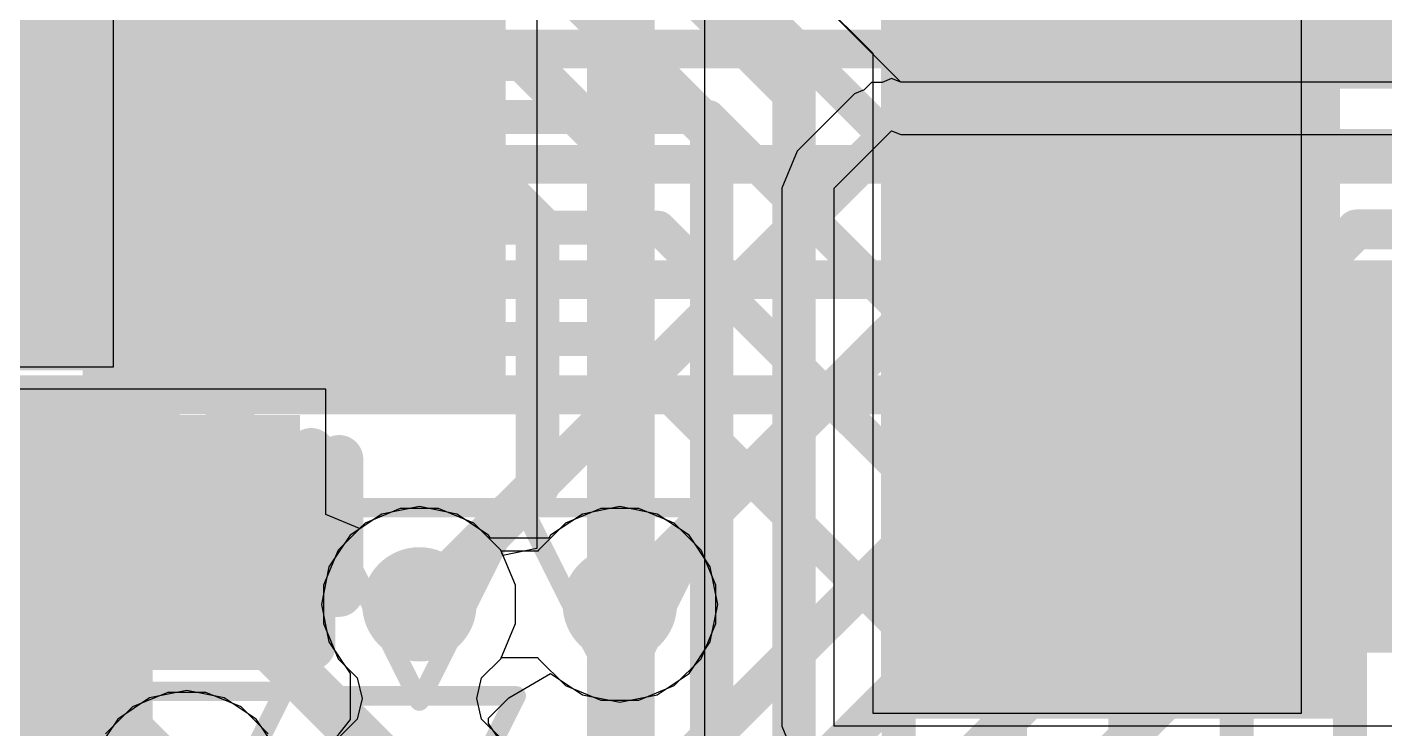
# Model space of a CAD drawing. Header units: inches. Extents: x -6 to 283, y -12 to 154.
# Drawn here: x 42.084 to 45.644, y -4.111 to -2.269 of the extents above; entities that cross this region are included whole.
import ezdxf

# ---------------------------------------------------------------- set-up
doc = ezdxf.new("R2010")
doc.units = ezdxf.units.IN
for name, color, linetype in [('Bottom Layer', 5, 'Continuous'), ('Bottom Overlay', 54, 'Continuous'), ('Bottom Paste', 16, 'Continuous'), ('Bottom Solder', 6, 'Continuous'), ('Drill Drawing', 1, 'Continuous'), ('GND-1', 16, 'Continuous'), ('GND-2', 90, 'Continuous'), ('GND-3', 216, 'Continuous'), ('GND-4', 54, 'Continuous'), ('PWR-1', 156, 'Continuous'), ('PWR-2', 130, 'Continuous'), ('Signal L1', 76, 'Continuous'), ('Signal L2', 6, 'Continuous'), ('Top Layer', 1, 'Continuous'), ('Top Overlay', 2, 'Continuous'), ('Top Paste', 8, 'Continuous'), ('Top Solder', 216, 'Continuous'), ('Via Holes', 16, 'Continuous')]:
    doc.layers.add(name, color=color, linetype=linetype)

# ---------------------------------------------------------------- blocks, each defined once
blk = doc.blocks.new('68_QFN__7_7__B_43')
at = {"layer": 'Bottom Layer'}
for points in [[(-2.6899997, 3.834999949999999), (-2.6899997, 3.03499901), (-2.90999926, 3.03499901), (-2.90999926, 3.834999949999999)], [(-3.834999949999999, 2.90999926), (-3.03499901, 2.90999926), (-3.03499901, 2.6899997), (-3.834999949999999, 2.6899997)], [(-2.81499945, 2.81499945), (2.81499945, 2.81499945), (2.81499945, -2.81499945), (-2.81499945, -2.81499945)], [(-3.834999949999999, 2.55999996), (-3.03499901, 2.55999996), (-3.03499901, 2.3400004), (-3.834999949999999, 2.3400004)], [(-3.834999949999999, 2.21000066), (-3.03499901, 2.21000066), (-3.03499901, 1.9900011), (-3.834999949999999, 1.9900011)]]:
    blk.add_hatch(color=5, dxfattribs=at).paths.add_polyline_path(points)
at = {"layer": 'Bottom Paste'}
for points in [[(-2.6899997, 3.834999949999999), (-2.6899997, 3.03499901), (-2.90999926, 3.03499901), (-2.90999926, 3.834999949999999)], [(-3.834999949999999, 2.90999926), (-3.03499901, 2.90999926), (-3.03499901, 2.6899997), (-3.834999949999999, 2.6899997)], [(-3.834999949999999, 2.55999996), (-3.03499901, 2.55999996), (-3.03499901, 2.3400004), (-3.834999949999999, 2.3400004)], [(-3.834999949999999, 2.21000066), (-3.03499901, 2.21000066), (-3.03499901, 1.9900011), (-3.834999949999999, 1.9900011)]]:
    blk.add_hatch(color=16, dxfattribs=at).paths.add_polyline_path(points)
at = {"layer": 'Bottom Solder'}
for points in [[(-2.5883997, 3.93659995), (-2.5883997, 2.93339901), (-3.01159926, 2.93339901), (-3.01159926, 3.93659995)], [(-3.93659995, 3.01159926), (-2.93339901, 3.01159926), (-2.93339901, 2.5883997), (-3.93659995, 2.5883997)], [(-2.91659945, 2.91659945), (2.91659945, 2.91659945), (2.91659945, -2.91659945), (-2.91659945, -2.91659945)], [(-3.93659995, 2.66159996), (-2.93339901, 2.66159996), (-2.93339901, 2.2384004), (-3.93659995, 2.2384004)], [(-3.93659995, 2.31160066), (-2.93339901, 2.31160066), (-2.93339901, 1.8884011), (-3.93659995, 1.8884011)]]:
    blk.add_hatch(color=6, dxfattribs=at).paths.add_polyline_path(points)
at = {"layer": 'Bottom Overlay'}
for points in [[(-3.50000062, 3.50000062, 0.127, 0.127, 0), (-3.50000062, 3.14999878, 0.127, 0.127, 0)], [(-3.14999878, 3.50000062, 0.127, 0.127, 0), (-3.50000062, 3.50000062, 0.127, 0.127, 0)]]:
    blk.add_lwpolyline(points, format="xyseb", dxfattribs=at)
for points in [[(-3.53175062, 3.50000062, 0.0635, 0.0635, 1), (-3.46825062, 3.50000062, 0.0635, 0.0635, 1)], [(-3.53175062, 3.50000062, 0.0635, 0.0635, 1), (-3.46825062, 3.50000062, 0.0635, 0.0635, 1)], [(-3.18174878, 3.50000062, 0.0635, 0.0635, 1), (-3.11824878, 3.50000062, 0.0635, 0.0635, 1)], [(-3.53175062, 3.14999878, 0.0635, 0.0635, 1), (-3.46825062, 3.14999878, 0.0635, 0.0635, 1)]]:
    blk.add_lwpolyline(points, format="xyseb", close=True, dxfattribs=at)
blk = doc.blocks.new('IND_0806_B_189')
at = {"layer": 'Bottom Layer'}
for points in [[(-1.32499735, 1.00000054), (-0.32499681, 1.00000054), (-0.32499681, -1.00000054), (-1.32499735, -1.00000054)], [(0.32499681, 1.00000054), (1.32499735, 1.00000054), (1.32499735, -1.00000054), (0.32499681, -1.00000054)]]:
    blk.add_hatch(color=5, dxfattribs=at).paths.add_polyline_path(points)
at = {"layer": 'Bottom Paste'}
for points in [[(-1.32499735, 1.00000054), (-0.32499681, 1.00000054), (-0.32499681, -1.00000054), (-1.32499735, -1.00000054)], [(0.32499681, 1.00000054), (1.32499735, 1.00000054), (1.32499735, -1.00000054), (0.32499681, -1.00000054)]]:
    blk.add_hatch(color=16, dxfattribs=at).paths.add_polyline_path(points)
at = {"layer": 'Bottom Solder'}
for points in [[(-1.42659735, 1.10160054), (-0.22339681, 1.10160054), (-0.22339681, -1.10160054), (-1.42659735, -1.10160054)], [(0.22339681, 1.10160054), (1.42659735, 1.10160054), (1.42659735, -1.10160054), (0.22339681, -1.10160054)]]:
    blk.add_hatch(color=6, dxfattribs=at).paths.add_polyline_path(points)
at = {"layer": 'Bottom Overlay'}
for points in [[(0.1524, 0.8636, 0.127, 0.127, 0), (-0.127, 0.8636, 0.127, 0.127, 0)], [(0.1524, -0.8636, 0.127, 0.127, 0), (-0.127, -0.8636, 0.127, 0.127, 0)]]:
    blk.add_lwpolyline(points, format="xyseb", dxfattribs=at)
for points in [[(-0.15875, 0.8636, 0.0635, 0.0635, 1), (-0.09524999999999999, 0.8636, 0.0635, 0.0635, 1)], [(0.12065, 0.8636, 0.0635, 0.0635, 1), (0.18415, 0.8636, 0.0635, 0.0635, 1)], [(-0.15875, -0.8636, 0.0635, 0.0635, 1), (-0.09524999999999999, -0.8636, 0.0635, 0.0635, 1)], [(0.12065, -0.8636, 0.0635, 0.0635, 1), (0.18415, -0.8636, 0.0635, 0.0635, 1)]]:
    blk.add_lwpolyline(points, format="xyseb", close=True, dxfattribs=at)
blk = doc.blocks.new('C___0603_387')
at = {"layer": 'Top Layer'}
for points in [[(-0.3809999999999999, 0.4445), (-0.3809999999999999, -0.4445), (-1.143, -0.4445), (-1.143, 0.4445)], [(1.143, 0.4445), (1.143, -0.4445), (0.3809999999999999, -0.4445), (0.3809999999999999, 0.4445)]]:
    blk.add_hatch(color=1, dxfattribs=at).paths.add_polyline_path(points)
at = {"layer": 'Top Paste'}
for points in [[(-0.3809999999999999, 0.4445), (-0.3809999999999999, -0.4445), (-1.143, -0.4445), (-1.143, 0.4445)], [(1.143, 0.4445), (1.143, -0.4445), (0.3809999999999999, -0.4445), (0.3809999999999999, 0.4445)]]:
    blk.add_hatch(color=8, dxfattribs=at).paths.add_polyline_path(points)
at = {"layer": 'Top Solder'}
for points in [[(-0.3210001199999999, 0.50449988), (-0.3210001199999999, -0.50449988), (-1.20299988, -0.50449988), (-1.20299988, 0.50449988)], [(1.20299988, 0.50449988), (1.20299988, -0.50449988), (0.3210001199999999, -0.50449988), (0.3210001199999999, 0.50449988)]]:
    blk.add_hatch(color=216, dxfattribs=at).paths.add_polyline_path(points)
at = {"layer": 'Top Overlay'}
for points in [[(-0.4571999999999999, 0.5334, 0.127, 0.127, 0), (-1.2446, 0.5334, 0.127, 0.127, 0)], [(-1.2446, -0.5333974599999999, 0.127, 0.127, 0), (-1.2446, 0.5334, 0.127, 0.127, 0)], [(1.2446, 0.5334, 0.127, 0.127, 0), (0.4571999999999999, 0.5334, 0.127, 0.127, 0)], [(1.2446, -0.5333974599999999, 0.127, 0.127, 0), (1.2446, 0.5334, 0.127, 0.127, 0)], [(-0.4571999999999999, -0.5333974599999999, 0.127, 0.127, 0), (-1.2446, -0.5333974599999999, 0.127, 0.127, 0)], [(1.2446, -0.5333974599999999, 0.127, 0.127, 0), (0.4571999999999999, -0.5333974599999999, 0.127, 0.127, 0)]]:
    blk.add_lwpolyline(points, format="xyseb", dxfattribs=at)
for points in [[(-1.27635, 0.5334, 0.0635, 0.0635, 1), (-1.21285, 0.5334, 0.0635, 0.0635, 1)], [(-1.27635, 0.5334, 0.0635, 0.0635, 1), (-1.21285, 0.5334, 0.0635, 0.0635, 1)], [(-0.4889499999999999, 0.5334, 0.0635, 0.0635, 1), (-0.42545, 0.5334, 0.0635, 0.0635, 1)], [(0.42545, 0.5334, 0.0635, 0.0635, 1), (0.4889499999999999, 0.5334, 0.0635, 0.0635, 1)], [(1.21285, 0.5334, 0.0635, 0.0635, 1), (1.27635, 0.5334, 0.0635, 0.0635, 1)], [(1.21285, 0.5334, 0.0635, 0.0635, 1), (1.27635, 0.5334, 0.0635, 0.0635, 1)], [(-1.27635, -0.5333974599999999, 0.0635, 0.0635, 1), (-1.21285, -0.5333974599999999, 0.0635, 0.0635, 1)], [(-1.27635, -0.5333974599999999, 0.0635, 0.0635, 1), (-1.21285, -0.5333974599999999, 0.0635, 0.0635, 1)], [(-0.4889499999999999, -0.5333974599999999, 0.0635, 0.0635, 1), (-0.42545, -0.5333974599999999, 0.0635, 0.0635, 1)], [(0.42545, -0.5333974599999999, 0.0635, 0.0635, 1), (0.4889499999999999, -0.5333974599999999, 0.0635, 0.0635, 1)], [(1.21285, -0.5333974599999999, 0.0635, 0.0635, 1), (1.27635, -0.5333974599999999, 0.0635, 0.0635, 1)], [(1.21285, -0.5333974599999999, 0.0635, 0.0635, 1), (1.27635, -0.5333974599999999, 0.0635, 0.0635, 1)]]:
    blk.add_lwpolyline(points, format="xyseb", close=True, dxfattribs=at)
blk = doc.blocks.new('C___0402_461')
at = {"layer": 'Top Layer'}
for points in [[(-0.6985, -0.3175), (-0.6985, 0.3174999999999999), (-0.2413000000000001, 0.3175), (-0.2412999999999999, -0.3174999999999999)], [(0.2413000000000001, -0.3175), (0.2412999999999999, 0.3174999999999999), (0.6985, 0.3175), (0.6985, -0.3174999999999999)]]:
    blk.add_hatch(color=1, dxfattribs=at).paths.add_polyline_path(points)
at = {"layer": 'Top Paste'}
for points in [[(-0.6985, -0.3175), (-0.6985, 0.3174999999999999), (-0.2413000000000001, 0.3175), (-0.2412999999999999, -0.3174999999999999)], [(0.2413000000000001, -0.3175), (0.2412999999999999, 0.3174999999999999), (0.6985, 0.3175), (0.6985, -0.3174999999999999)]]:
    blk.add_hatch(color=8, dxfattribs=at).paths.add_polyline_path(points)
at = {"layer": 'Top Solder'}
for points in [[(-0.7584998799999999, -0.3774998800000001), (-0.7584998799999999, 0.3774998799999999), (-0.1813001200000001, 0.3774998800000001), (-0.1813001199999999, -0.3774998799999999)], [(0.1813001200000001, -0.3774998800000001), (0.1813001199999999, 0.3774998799999999), (0.7584998799999999, 0.3774998800000001), (0.7584998799999999, -0.3774998799999999)]]:
    blk.add_hatch(color=216, dxfattribs=at).paths.add_polyline_path(points)
at = {"layer": 'Top Overlay'}
for points in [[(-0.2794, 0.4064, 0.127, 0.127, 0), (-0.7874, 0.4064, 0.127, 0.127, 0)], [(-0.7874, -0.4064, 0.127, 0.127, 0), (-0.7874, 0.4064, 0.127, 0.127, 0)], [(0.7874, 0.4064, 0.127, 0.127, 0), (0.2794, 0.4064, 0.127, 0.127, 0)], [(0.7874, -0.4064, 0.127, 0.127, 0), (0.7874, 0.4064, 0.127, 0.127, 0)], [(-0.2794, -0.4064, 0.127, 0.127, 0), (-0.7874, -0.4064, 0.127, 0.127, 0)], [(0.7874, -0.4064, 0.127, 0.127, 0), (0.2794, -0.4064, 0.127, 0.127, 0)]]:
    blk.add_lwpolyline(points, format="xyseb", dxfattribs=at)
for points in [[(-0.8191499999999999, 0.4064, 0.0635, 0.0635, 1), (-0.7556499999999999, 0.4064, 0.0635, 0.0635, 1)], [(-0.8191499999999999, 0.4064, 0.0635, 0.0635, 1), (-0.7556499999999999, 0.4064, 0.0635, 0.0635, 1)], [(-0.31115, 0.4064, 0.0635, 0.0635, 1), (-0.24765, 0.4064, 0.0635, 0.0635, 1)], [(0.24765, 0.4064, 0.0635, 0.0635, 1), (0.31115, 0.4064, 0.0635, 0.0635, 1)], [(0.7556499999999999, 0.4064, 0.0635, 0.0635, 1), (0.8191499999999999, 0.4064, 0.0635, 0.0635, 1)], [(0.7556499999999999, 0.4064, 0.0635, 0.0635, 1), (0.8191499999999999, 0.4064, 0.0635, 0.0635, 1)], [(-0.8191499999999999, -0.4064, 0.0635, 0.0635, 1), (-0.7556499999999999, -0.4064, 0.0635, 0.0635, 1)], [(-0.8191499999999999, -0.4064, 0.0635, 0.0635, 1), (-0.7556499999999999, -0.4064, 0.0635, 0.0635, 1)], [(-0.31115, -0.4064, 0.0635, 0.0635, 1), (-0.24765, -0.4064, 0.0635, 0.0635, 1)], [(0.24765, -0.4064, 0.0635, 0.0635, 1), (0.31115, -0.4064, 0.0635, 0.0635, 1)], [(0.7556499999999999, -0.4064, 0.0635, 0.0635, 1), (0.8191499999999999, -0.4064, 0.0635, 0.0635, 1)], [(0.7556499999999999, -0.4064, 0.0635, 0.0635, 1), (0.8191499999999999, -0.4064, 0.0635, 0.0635, 1)]]:
    blk.add_lwpolyline(points, format="xyseb", close=True, dxfattribs=at)

msp = doc.modelspace()

# ---------------------------------------------------------------- hatches: boundary and pattern name
at = {"layer": 'Bottom Layer'}
h = msp.add_hatch(color=5, dxfattribs=at)
edge = h.paths.add_edge_path()
edge.add_arc((43.11283732, -3.78390658), 0.1499997, 0, 360)
at = {"layer": 'GND-1'}
h = msp.add_hatch(color=16, dxfattribs=at)
edge = h.paths.add_edge_path()
edge.add_arc((43.11283732, -3.78390658), 0.1499997, 0, 360)
at = {"layer": 'GND-2'}
h = msp.add_hatch(color=90, dxfattribs=at)
edge = h.paths.add_edge_path()
edge.add_arc((43.11283732, -3.78390658), 0.1499997, 0, 360)
h = msp.add_hatch(color=90, dxfattribs=at)
edge = h.paths.add_edge_path()
edge.add_arc((43.63842174, -3.78390658), 0.1499997, 0, 360)
at = {"layer": 'GND-3'}
h = msp.add_hatch(color=216, dxfattribs=at)
edge = h.paths.add_edge_path()
edge.add_arc((43.11283732, -3.78390658), 0.1499997, 0, 360)
h = msp.add_hatch(color=216, dxfattribs=at)
edge = h.paths.add_edge_path()
edge.add_arc((43.63842174, -3.78390658), 0.1499997, 0, 360)
at = {"layer": 'GND-4'}
h = msp.add_hatch(color=54, dxfattribs=at)
edge = h.paths.add_edge_path()
edge.add_arc((43.11283732, -3.78390658), 0.1499997, 0, 360)
at = {"layer": 'PWR-1'}
h = msp.add_hatch(color=156, dxfattribs=at)
edge = h.paths.add_edge_path()
edge.add_arc((43.11283732, -3.78390658), 0.1499997, 0, 360)
h = msp.add_hatch(color=156, dxfattribs=at)
edge = h.paths.add_edge_path()
edge.add_arc((43.63842174, -3.78390658), 0.1499997, 0, 360)
at = {"layer": 'PWR-2'}
h = msp.add_hatch(color=130, dxfattribs=at)
edge = h.paths.add_edge_path()
edge.add_arc((43.11283732, -3.78390658), 0.1499997, 0, 360)
h = msp.add_hatch(color=130, dxfattribs=at)
edge = h.paths.add_edge_path()
edge.add_arc((43.63842174, -3.78390658), 0.1499997, 0, 360)
at = {"layer": 'Signal L1'}
h = msp.add_hatch(color=76, dxfattribs=at)
edge = h.paths.add_edge_path()
edge.add_arc((43.11283732, -3.78390658), 0.1499997, 0, 360)
h = msp.add_hatch(color=76, dxfattribs=at)
edge = h.paths.add_edge_path()
edge.add_arc((43.63842174, -3.78390658), 0.1499997, 0, 360)
at = {"layer": 'Signal L2'}
h = msp.add_hatch(color=6, dxfattribs=at)
edge = h.paths.add_edge_path()
edge.add_arc((43.11283732, -3.78390658), 0.1499997, 0, 360)
h = msp.add_hatch(color=6, dxfattribs=at)
edge = h.paths.add_edge_path()
edge.add_arc((43.63842174, -3.78390658), 0.1499997, 0, 360)
at = {"layer": 'Top Layer'}
h = msp.add_hatch(color=1, dxfattribs=at)
edge = h.paths.add_edge_path()
edge.add_arc((43.11283732, -3.78390658), 0.1499997, 0, 360)
at = {"layer": 'Via Holes'}
h = msp.add_hatch(color=7, dxfattribs=at)
edge = h.paths.add_edge_path()
edge.add_arc((43.11283732, -3.78390658), 0.07499858, 0, 360)
h = msp.add_hatch(color=7, dxfattribs=at)
edge = h.paths.add_edge_path()
edge.add_arc((43.63842174, -3.78390658), 0.07499858, 0, 360)

# ---------------------------------------------------------------- linework, layer by layer
at = {"layer": 'Bottom Layer'}
for p, q in [((44.3022609, -2.33829352), (43.37717258, -1.41321282)), ((45.42506282, -1.86236864), (45.42506282, -4.070197599999999)), ((42.31024812, -1.89020958), (42.31024812, -3.16121034)), ((44.3022609, -4.070197599999999), (44.3022609, -2.33829352)), ((42.31024812, -3.16121034), (39.89051457999999, -3.16121034)), ((45.42506282, -4.070197599999999), (44.3022609, -4.070197599999999))]:
    msp.add_line(p, q, dxfattribs=at)
for points in [[(43.30689078, -1.6532098, 0.1143, 0.1143, 0), (44.09510357999999, -2.4414226, 0.1143, 0.1143, 0)], [(43.34174212, -2.00621138, 0.1143, 0.1143, 0), (43.87920358, -2.54367284, 0.1143, 0.1143, 0)], [(42.83724732, -2.35321094, 0.1143, 0.1143, 0), (43.38341336, -2.35321094, 0.1143, 0.1143, 0)], [(43.38341336, -2.35321094, 0.1143, 0.1143, 0), (43.64097698, -2.61077964, 0.1143, 0.1143, 0)], [(44.09510357999999, -4.44843154, 0.1143, 0.1143, 0), (44.09510357999999, -2.4414226, 0.1143, 0.1143, 0)], [(43.87920358, -5.22147038, 0.1143, 0.1143, 0), (43.87920358, -2.54367284, 0.1143, 0.1143, 0)], [(43.64097698, -4.46416176, 0.1143, 0.1143, 0), (43.64097698, -2.61077964, 0.1143, 0.1143, 0)], [(42.84142815999999, -2.70739108, 0.1143, 0.1143, 0), (43.34279368, -2.70739108, 0.1143, 0.1143, 0)], [(43.34279368, -2.70739108, 0.1143, 0.1143, 0), (43.42277574, -2.78737314, 0.1143, 0.1143, 0)], [(43.42277574, -3.47396816, 0.1143, 0.1143, 0), (43.42277574, -2.78737314, 0.1143, 0.1143, 0)], [(42.61619366, -3.07430932, 0.127, 0.127, 0), (42.63729343999999, -3.05320954, 0.127, 0.127, 0)], [(42.63729343999999, -3.05320954, 0.127, 0.127, 0), (42.83724732, -3.05320954, 0.127, 0.127, 0)], [(42.61619366, -3.79081538, 0.127, 0.127, 0), (42.61619366, -3.07430932, 0.127, 0.127, 0)], [(43.11283732, -3.78390658, 0.1143, 0.1143, 0), (43.42277574, -3.47396816, 0.1143, 0.1143, 0)], [(42.61619366, -3.79081538, 0.127, 0.127, 0), (43.10331486, -4.27793658, 0.127, 0.127, 0)], [(42.2487471, -4.0285797, 0.1524, 0.1524, 0), (42.47783732, -4.25766992, 0.1524, 0.1524, 0)]]:
    msp.add_lwpolyline(points, format="xyseb", dxfattribs=at)
for points in [[(42.80867231999999, -2.35321094, 0.05714999999999999, 0.05714999999999999, 1), (42.86582232, -2.35321094, 0.05714999999999999, 0.05714999999999999, 1)], [(43.35483836, -2.35321094, 0.05714999999999999, 0.05714999999999999, 1), (43.41198836, -2.35321094, 0.05714999999999999, 0.05714999999999999, 1)], [(43.35483836, -2.35321094, 0.05714999999999999, 0.05714999999999999, 1), (43.41198836, -2.35321094, 0.05714999999999999, 0.05714999999999999, 1)], [(44.06652858, -2.4414226, 0.05714999999999999, 0.05714999999999999, 1), (44.12367858, -2.4414226, 0.05714999999999999, 0.05714999999999999, 1)], [(44.06652858, -2.4414226, 0.05714999999999999, 0.05714999999999999, 1), (44.12367858, -2.4414226, 0.05714999999999999, 0.05714999999999999, 1)], [(43.85062858, -2.54367284, 0.05714999999999999, 0.05714999999999999, 1), (43.90777858, -2.54367284, 0.05714999999999999, 0.05714999999999999, 1)], [(43.85062858, -2.54367284, 0.05714999999999999, 0.05714999999999999, 1), (43.90777858, -2.54367284, 0.05714999999999999, 0.05714999999999999, 1)], [(43.61240197999999, -2.61077964, 0.05714999999999999, 0.05714999999999999, 1), (43.66955198, -2.61077964, 0.05714999999999999, 0.05714999999999999, 1)], [(43.61240197999999, -2.61077964, 0.05714999999999999, 0.05714999999999999, 1), (43.66955198, -2.61077964, 0.05714999999999999, 0.05714999999999999, 1)], [(42.81285316, -2.70739108, 0.05714999999999999, 0.05714999999999999, 1), (42.87000316, -2.70739108, 0.05714999999999999, 0.05714999999999999, 1)], [(43.31421868, -2.70739108, 0.05714999999999999, 0.05714999999999999, 1), (43.37136868, -2.70739108, 0.05714999999999999, 0.05714999999999999, 1)], [(43.31421868, -2.70739108, 0.05714999999999999, 0.05714999999999999, 1), (43.37136868, -2.70739108, 0.05714999999999999, 0.05714999999999999, 1)], [(43.39420074, -2.78737314, 0.05714999999999999, 0.05714999999999999, 1), (43.45135074, -2.78737314, 0.05714999999999999, 0.05714999999999999, 1)], [(43.39420074, -2.78737314, 0.05714999999999999, 0.05714999999999999, 1), (43.45135074, -2.78737314, 0.05714999999999999, 0.05714999999999999, 1)], [(42.60554344, -3.05320954, 0.0635, 0.0635, 1), (42.66904344, -3.05320954, 0.0635, 0.0635, 1)], [(42.60554344, -3.05320954, 0.0635, 0.0635, 1), (42.66904344, -3.05320954, 0.0635, 0.0635, 1)], [(42.80549731999999, -3.05320954, 0.0635, 0.0635, 1), (42.86899732, -3.05320954, 0.0635, 0.0635, 1)], [(42.58444366, -3.07430932, 0.0635, 0.0635, 1), (42.64794366, -3.07430932, 0.0635, 0.0635, 1)], [(42.58444366, -3.07430932, 0.0635, 0.0635, 1), (42.64794366, -3.07430932, 0.0635, 0.0635, 1)], [(43.39420074, -3.47396816, 0.05714999999999999, 0.05714999999999999, 1), (43.45135074, -3.47396816, 0.05714999999999999, 0.05714999999999999, 1)], [(43.39420074, -3.47396816, 0.05714999999999999, 0.05714999999999999, 1), (43.45135074, -3.47396816, 0.05714999999999999, 0.05714999999999999, 1)], [(42.58444366, -3.79081538, 0.0635, 0.0635, 1), (42.64794366, -3.79081538, 0.0635, 0.0635, 1)], [(42.58444366, -3.79081538, 0.0635, 0.0635, 1), (42.64794366, -3.79081538, 0.0635, 0.0635, 1)], [(43.08426231999999, -3.78390658, 0.05714999999999999, 0.05714999999999999, 1), (43.14141232, -3.78390658, 0.05714999999999999, 0.05714999999999999, 1)], [(42.2106471, -4.0285797, 0.0762, 0.0762, 1), (42.2868471, -4.0285797, 0.0762, 0.0762, 1)]]:
    msp.add_lwpolyline(points, format="xyseb", close=True, dxfattribs=at)
at = {"layer": 'Drill Drawing'}
for points in [[(42.85883732, -3.52990658, 0.0508, 0.0508, 0), (43.36683731999999, -3.52990658, 0.0508, 0.0508, 0)], [(42.85883732, -3.52990658, 0.0508, 0.0508, 0), (43.11283732, -4.03790658, 0.0508, 0.0508, 0)], [(43.11283732, -4.03790658, 0.0508, 0.0508, 0), (43.36683731999999, -3.52990658, 0.0508, 0.0508, 0)], [(43.38442174, -3.52990658, 0.0508, 0.0508, 0), (43.89242174, -3.52990658, 0.0508, 0.0508, 0)], [(43.38442174, -3.52990658, 0.0508, 0.0508, 0), (43.63842174, -4.03790658, 0.0508, 0.0508, 0)], [(43.63842174, -4.03790658, 0.0508, 0.0508, 0), (43.89242174, -3.52990658, 0.0508, 0.0508, 0)], [(42.24923732, -4.012506579999999, 0.0508, 0.0508, 0), (42.75723731999999, -4.012506579999999, 0.0508, 0.0508, 0)], [(42.24923732, -4.012506579999999, 0.0508, 0.0508, 0), (42.50323732, -4.52050658, 0.0508, 0.0508, 0)], [(42.50323732, -4.52050658, 0.0508, 0.0508, 0), (42.75723731999999, -4.012506579999999, 0.0508, 0.0508, 0)], [(42.85883732, -4.02393658, 0.0508, 0.0508, 0), (43.36683731999999, -4.02393658, 0.0508, 0.0508, 0)], [(42.85883732, -4.02393658, 0.0508, 0.0508, 0), (43.11283732, -4.531936579999999, 0.0508, 0.0508, 0)], [(43.11283732, -4.531936579999999, 0.0508, 0.0508, 0), (43.36683731999999, -4.02393658, 0.0508, 0.0508, 0)]]:
    msp.add_lwpolyline(points, format="xyseb", dxfattribs=at)
for points in [[(42.84613732, -3.52990658, 0.0254, 0.0254, 1), (42.87153731999999, -3.52990658, 0.0254, 0.0254, 1)], [(42.84613732, -3.52990658, 0.0254, 0.0254, 1), (42.87153731999999, -3.52990658, 0.0254, 0.0254, 1)], [(43.35413732, -3.52990658, 0.0254, 0.0254, 1), (43.37953732, -3.52990658, 0.0254, 0.0254, 1)], [(43.35413732, -3.52990658, 0.0254, 0.0254, 1), (43.37953732, -3.52990658, 0.0254, 0.0254, 1)], [(43.37172174, -3.52990658, 0.0254, 0.0254, 1), (43.39712174, -3.52990658, 0.0254, 0.0254, 1)], [(43.37172174, -3.52990658, 0.0254, 0.0254, 1), (43.39712174, -3.52990658, 0.0254, 0.0254, 1)], [(43.87972173999999, -3.52990658, 0.0254, 0.0254, 1), (43.90512174, -3.52990658, 0.0254, 0.0254, 1)], [(43.87972173999999, -3.52990658, 0.0254, 0.0254, 1), (43.90512174, -3.52990658, 0.0254, 0.0254, 1)], [(42.23653732, -4.012506579999999, 0.0254, 0.0254, 1), (42.26193732, -4.012506579999999, 0.0254, 0.0254, 1)], [(42.23653732, -4.012506579999999, 0.0254, 0.0254, 1), (42.26193732, -4.012506579999999, 0.0254, 0.0254, 1)], [(42.74453732, -4.012506579999999, 0.0254, 0.0254, 1), (42.76993732, -4.012506579999999, 0.0254, 0.0254, 1)], [(42.74453732, -4.012506579999999, 0.0254, 0.0254, 1), (42.76993732, -4.012506579999999, 0.0254, 0.0254, 1)], [(42.84613732, -4.02393658, 0.0254, 0.0254, 1), (42.87153731999999, -4.02393658, 0.0254, 0.0254, 1)], [(42.84613732, -4.02393658, 0.0254, 0.0254, 1), (42.87153731999999, -4.02393658, 0.0254, 0.0254, 1)], [(43.10013732, -4.03790658, 0.0254, 0.0254, 1), (43.12553731999999, -4.03790658, 0.0254, 0.0254, 1)], [(43.10013732, -4.03790658, 0.0254, 0.0254, 1), (43.12553731999999, -4.03790658, 0.0254, 0.0254, 1)], [(43.35413732, -4.02393658, 0.0254, 0.0254, 1), (43.37953732, -4.02393658, 0.0254, 0.0254, 1)], [(43.35413732, -4.02393658, 0.0254, 0.0254, 1), (43.37953732, -4.02393658, 0.0254, 0.0254, 1)], [(43.62572174, -4.03790658, 0.0254, 0.0254, 1), (43.65112174, -4.03790658, 0.0254, 0.0254, 1)], [(43.62572174, -4.03790658, 0.0254, 0.0254, 1), (43.65112174, -4.03790658, 0.0254, 0.0254, 1)]]:
    msp.add_lwpolyline(points, format="xyseb", close=True, dxfattribs=at)
at = {"layer": 'GND-1'}
for p, q in [((43.0627917, -3.53230688), (42.97031792, -3.57061008)), ((43.16288294, -3.53230688), (43.0627917, -3.53230688)), ((43.25535671999999, -3.57061008), (43.16288294, -3.53230688)), ((42.97031792, -3.57061008), (42.89954082, -3.64138718)), ((43.32613382, -3.64138718), (43.25535671999999, -3.57061008)), ((42.89954082, -3.64138718), (42.86123762, -3.73386096)), ((43.36443702, -3.73386096), (43.32613382, -3.64138718)), ((42.86123762, -3.73386096), (42.86123762, -3.8339522)), ((43.36443702, -3.8339522), (43.36443702, -3.73386096)), ((42.86123762, -3.8339522), (42.89954082, -3.926425979999999)), ((43.32613382, -3.926425979999999), (43.36443702, -3.8339522)), ((42.89954082, -3.926425979999999), (42.94996236, -3.97684752)), ((43.27571228, -3.97684752), (43.32613382, -3.926425979999999)), ((42.94996236, -3.97684752), (42.9624998, -4.030921579999999)), ((43.26317484, -4.030921579999999), (43.27571228, -3.97684752)), ((42.4531917, -4.01490688), (42.36071792, -4.053210079999999)), ((42.55328294, -4.01490688), (42.4531917, -4.01490688)), ((42.64575671999999, -4.053210079999999), (42.55328294, -4.01490688)), ((42.36071792, -4.053210079999999), (42.28994082, -4.123987179999999)), ((42.71653382, -4.123987179999999), (42.64575671999999, -4.053210079999999)), ((42.9624998, -4.030921579999999), (42.94996236, -4.08499564)), ((43.27571228, -4.08499564), (43.26317484, -4.030921579999999)), ((42.94996236, -4.08499564), (42.89954082, -4.13541718)), ((43.32613382, -4.13541718), (43.27571228, -4.08499564))]:
    msp.add_line(p, q, dxfattribs=at)
at = {"layer": 'GND-2'}
for p, q in [((43.0627917, -3.53230688), (42.97031792, -3.57061008)), ((43.16288294, -3.53230688), (43.0627917, -3.53230688)), ((43.25535671999999, -3.57061008), (43.16288294, -3.53230688)), ((43.58837612, -3.53230688), (43.49590234, -3.57061008)), ((43.68846736, -3.53230688), (43.58837612, -3.53230688)), ((43.78094114, -3.57061008), (43.68846736, -3.53230688)), ((42.97031792, -3.57061008), (42.89954082, -3.64138718)), ((43.32613382, -3.64138718), (43.25535671999999, -3.57061008)), ((43.49590234, -3.57061008), (43.42512524, -3.64138718)), ((43.85171824, -3.64138718), (43.78094114, -3.57061008)), ((42.89954082, -3.64138718), (42.86123762, -3.73386096)), ((43.32751558, -3.64472474), (43.32613382, -3.64138718)), ((43.42374348, -3.64472474), (43.32751558, -3.64472474)), ((43.42512524, -3.64138718), (43.42374348, -3.64472474)), ((43.89002144, -3.73386096), (43.85171824, -3.64138718)), ((42.86123762, -3.73386096), (42.86123762, -3.8339522)), ((43.89002144, -3.8339522), (43.89002144, -3.73386096)), ((42.86123762, -3.8339522), (42.89954082, -3.926425979999999)), ((43.85171824, -3.926425979999999), (43.89002144, -3.8339522)), ((42.89954082, -3.926425979999999), (42.94996236, -3.97684752)), ((43.27571228, -3.97684752), (43.32613382, -3.926425979999999)), ((43.32613382, -3.926425979999999), (43.32751558, -3.92308842)), ((43.32751558, -3.92308842), (43.42374348, -3.92308842)), ((43.42374348, -3.92308842), (43.42512524, -3.926425979999999)), ((43.42512524, -3.926425979999999), (43.49590234, -3.997203079999999)), ((43.78094114, -3.997203079999999), (43.85171824, -3.926425979999999)), ((42.94996236, -3.97684752), (42.9624998, -4.030921579999999)), ((43.26317484, -4.030921579999999), (43.27571228, -3.97684752)), ((42.4531917, -4.01490688), (42.36071792, -4.053210079999999)), ((42.55328294, -4.01490688), (42.4531917, -4.01490688)), ((42.64575671999999, -4.053210079999999), (42.55328294, -4.01490688)), ((43.49590234, -3.997203079999999), (43.58837612, -4.03550628)), ((43.68846736, -4.03550628), (43.78094114, -3.997203079999999)), ((42.36071792, -4.053210079999999), (42.28994082, -4.123987179999999)), ((42.71653382, -4.123987179999999), (42.64575671999999, -4.053210079999999)), ((42.9624998, -4.030921579999999), (42.94996236, -4.08499564)), ((43.27571228, -4.08499564), (43.26317484, -4.030921579999999)), ((43.58837612, -4.03550628), (43.68846736, -4.03550628)), ((42.94996236, -4.08499564), (42.89954082, -4.13541718)), ((43.32613382, -4.13541718), (43.27571228, -4.08499564))]:
    msp.add_line(p, q, dxfattribs=at)
at = {"layer": 'GND-3'}
for p, q in [((43.0627917, -3.53230688), (42.97031792, -3.57061008)), ((43.16288294, -3.53230688), (43.0627917, -3.53230688)), ((43.25535671999999, -3.57061008), (43.16288294, -3.53230688)), ((43.58837612, -3.53230688), (43.49590234, -3.57061008)), ((43.68846736, -3.53230688), (43.58837612, -3.53230688)), ((43.78094114, -3.57061008), (43.68846736, -3.53230688)), ((42.97031792, -3.57061008), (42.89954082, -3.64138718)), ((43.32613382, -3.64138718), (43.25535671999999, -3.57061008)), ((43.49590234, -3.57061008), (43.42512524, -3.64138718)), ((43.85171824, -3.64138718), (43.78094114, -3.57061008)), ((42.89954082, -3.64138718), (42.86123762, -3.73386096)), ((43.32751558, -3.64472474), (43.32613382, -3.64138718)), ((43.42374348, -3.64472474), (43.32751558, -3.64472474)), ((43.42512524, -3.64138718), (43.42374348, -3.64472474)), ((43.89002144, -3.73386096), (43.85171824, -3.64138718)), ((42.86123762, -3.73386096), (42.86123762, -3.8339522)), ((43.89002144, -3.8339522), (43.89002144, -3.73386096)), ((42.86123762, -3.8339522), (42.89954082, -3.926425979999999)), ((43.85171824, -3.926425979999999), (43.89002144, -3.8339522)), ((42.89954082, -3.926425979999999), (42.94996236, -3.97684752)), ((43.27571228, -3.97684752), (43.32613382, -3.926425979999999)), ((43.32613382, -3.926425979999999), (43.32751558, -3.92308842)), ((43.32751558, -3.92308842), (43.42374348, -3.92308842)), ((43.42374348, -3.92308842), (43.42512524, -3.926425979999999)), ((43.42512524, -3.926425979999999), (43.49590234, -3.997203079999999)), ((43.78094114, -3.997203079999999), (43.85171824, -3.926425979999999)), ((42.94996236, -3.97684752), (42.9624998, -4.030921579999999)), ((43.26317484, -4.030921579999999), (43.27571228, -3.97684752)), ((42.4531917, -4.01490688), (42.36071792, -4.053210079999999)), ((42.55328294, -4.01490688), (42.4531917, -4.01490688)), ((42.64575671999999, -4.053210079999999), (42.55328294, -4.01490688)), ((43.49590234, -3.997203079999999), (43.58837612, -4.03550628)), ((43.68846736, -4.03550628), (43.78094114, -3.997203079999999)), ((42.36071792, -4.053210079999999), (42.28994082, -4.123987179999999)), ((42.71653382, -4.123987179999999), (42.64575671999999, -4.053210079999999)), ((42.9624998, -4.030921579999999), (42.94996236, -4.08499564)), ((43.27571228, -4.08499564), (43.26317484, -4.030921579999999)), ((43.58837612, -4.03550628), (43.68846736, -4.03550628)), ((42.94996236, -4.08499564), (42.89954082, -4.13541718)), ((43.32613382, -4.13541718), (43.27571228, -4.08499564))]:
    msp.add_line(p, q, dxfattribs=at)
at = {"layer": 'GND-4'}
for p, q in [((43.0627917, -3.53230688), (42.97031792, -3.57061008)), ((43.16288294, -3.53230688), (43.0627917, -3.53230688)), ((43.25535671999999, -3.57061008), (43.16288294, -3.53230688)), ((42.97031792, -3.57061008), (42.89954082, -3.64138718)), ((43.32613382, -3.64138718), (43.25535671999999, -3.57061008)), ((42.89954082, -3.64138718), (42.86123762, -3.73386096)), ((43.36443702, -3.73386096), (43.32613382, -3.64138718)), ((42.86123762, -3.73386096), (42.86123762, -3.8339522)), ((43.36443702, -3.8339522), (43.36443702, -3.73386096)), ((42.86123762, -3.8339522), (42.89954082, -3.926425979999999)), ((43.32613382, -3.926425979999999), (43.36443702, -3.8339522)), ((42.89954082, -3.926425979999999), (42.94996236, -3.97684752)), ((43.27571228, -3.97684752), (43.32613382, -3.926425979999999)), ((42.94996236, -3.97684752), (42.9624998, -4.030921579999999)), ((43.26317484, -4.030921579999999), (43.27571228, -3.97684752)), ((42.4531917, -4.01490688), (42.36071792, -4.053210079999999)), ((42.55328294, -4.01490688), (42.4531917, -4.01490688)), ((42.64575671999999, -4.053210079999999), (42.55328294, -4.01490688)), ((42.36071792, -4.053210079999999), (42.28994082, -4.123987179999999)), ((42.71653382, -4.123987179999999), (42.64575671999999, -4.053210079999999)), ((42.9624998, -4.030921579999999), (42.94996236, -4.08499564)), ((43.27571228, -4.08499564), (43.26317484, -4.030921579999999)), ((42.94996236, -4.08499564), (42.89954082, -4.13541718)), ((43.32613382, -4.13541718), (43.27571228, -4.08499564))]:
    msp.add_line(p, q, dxfattribs=at)
at = {"layer": 'PWR-1'}
for p, q in [((43.01466886, -3.54690426), (42.93144322, -3.60251248)), ((43.11283732, -3.52737674), (43.01466886, -3.54690426)), ((43.21100577999999, -3.54690426), (43.11283732, -3.52737674)), ((43.29423142, -3.60251248), (43.21100577999999, -3.54690426)), ((43.54025327999999, -3.54690426), (43.45702763999999, -3.60251248)), ((43.63842174, -3.52737674), (43.54025327999999, -3.54690426)), ((43.73659019999999, -3.54690426), (43.63842174, -3.52737674)), ((43.81981584, -3.60251248), (43.73659019999999, -3.54690426)), ((42.93144322, -3.60251248), (42.875835, -3.68573812)), ((43.29925807999999, -3.610035959999999), (43.29423142, -3.60251248)), ((43.45200098, -3.610035959999999), (43.29925807999999, -3.610035959999999)), ((43.45702763999999, -3.60251248), (43.45200098, -3.610035959999999)), ((43.87542405999999, -3.68573812), (43.81981584, -3.60251248)), ((42.875835, -3.68573812), (42.85630748, -3.78390658)), ((43.89495158, -3.78390658), (43.87542405999999, -3.68573812)), ((42.85630748, -3.78390658), (42.875835, -3.88207504)), ((43.87542405999999, -3.88207504), (43.89495158, -3.78390658)), ((42.875835, -3.88207504), (42.93144322, -3.96530068)), ((43.81981584, -3.96530068), (43.87542405999999, -3.88207504)), ((42.93144322, -3.96530068), (42.93144322, -4.086227539999999)), ((43.34710406, -4.02938488), (43.45703018, -3.96530068)), ((43.45703018, -3.96530068), (43.54025327999999, -4.0209089)), ((43.73659019999999, -4.0209089), (43.81981584, -3.96530068)), ((42.50323732, -4.009976739999999), (42.40506886, -4.02950426)), ((42.60140577999999, -4.02950426), (42.50323732, -4.009976739999999)), ((43.54025327999999, -4.0209089), (43.63842174, -4.04043642)), ((43.63842174, -4.04043642), (43.73659019999999, -4.0209089)), ((42.40506886, -4.02950426), (42.32184322, -4.08511248)), ((42.68463142, -4.08511248), (42.60140577999999, -4.02950426)), ((43.29423142, -4.08269694), (43.34710406, -4.02938488)), ((42.32184322, -4.08511248), (42.266235, -4.16833812)), ((42.73516218, -4.160738439999999), (42.68463142, -4.08511248)), ((42.93144322, -4.086227539999999), (42.86895414, -4.1644443)), ((43.29423142, -4.09654248), (43.29423142, -4.08269694)), ((43.34983964, -4.17976812), (43.29423142, -4.09654248))]:
    msp.add_line(p, q, dxfattribs=at)
at = {"layer": 'PWR-2'}
for points in [[(42.35699174, -3.771795859999999, 0.254, 0.254, 0), (42.35699174, 4.152869519999999, 0.254, 0.254, 0)], [(43.11283732, -3.78390658, 0.10414, 0.10414, 0), (44.73494228, -2.16180162, 0.10414, 0.10414, 0)], [(43.63842174, -3.78390658, 0.10414, 0.10414, 0), (45.04322462, -2.3791037, 0.10414, 0.10414, 0)], [(45.04322462, -2.3791037, 0.10414, 0.10414, 0), (53.66464755999999, -2.3791037, 0.10414, 0.10414, 0)], [(43.73014876, -4.27793658, 0.10414, 0.10414, 0), (45.41978724, -2.5882981, 0.10414, 0.10414, 0)], [(45.41978724, -2.5882981, 0.10414, 0.10414, 0), (53.7464127, -2.5882981, 0.10414, 0.10414, 0)], [(43.7805957, -4.58922628, 0.10414, 0.10414, 0), (45.56997235999999, -2.79984962, 0.10414, 0.10414, 0)], [(45.56997235999999, -2.79984962, 0.10414, 0.10414, 0), (53.87826917999999, -2.79984962, 0.10414, 0.10414, 0)], [(43.9289571, -4.812657379999999, 0.10414, 0.10414, 0), (45.7264135, -3.01520098, 0.10414, 0.10414, 0)], [(43.80620906, -5.29767038, 0.10414, 0.10414, 0), (45.8724127, -3.23146674, 0.10414, 0.10414, 0)], [(41.82826534, -4.300522259999999, 0.254, 0.254, 0), (42.35699174, -3.771795859999999, 0.254, 0.254, 0)]]:
    msp.add_lwpolyline(points, format="xyseb", dxfattribs=at)
for points in [[(45.01718962, -2.3791037, 0.05207, 0.05207, 1), (45.06925962, -2.3791037, 0.05207, 0.05207, 1)], [(45.01718962, -2.3791037, 0.05207, 0.05207, 1), (45.06925962, -2.3791037, 0.05207, 0.05207, 1)], [(45.39375224, -2.5882981, 0.05207, 0.05207, 1), (45.44582224, -2.5882981, 0.05207, 0.05207, 1)], [(45.39375224, -2.5882981, 0.05207, 0.05207, 1), (45.44582224, -2.5882981, 0.05207, 0.05207, 1)], [(45.54393735999999, -2.79984962, 0.05207, 0.05207, 1), (45.59600735999999, -2.79984962, 0.05207, 0.05207, 1)], [(45.54393735999999, -2.79984962, 0.05207, 0.05207, 1), (45.59600735999999, -2.79984962, 0.05207, 0.05207, 1)], [(42.29349174, -3.771795859999999, 0.127, 0.127, 1), (42.42049174, -3.771795859999999, 0.127, 0.127, 1)], [(42.29349174, -3.771795859999999, 0.127, 0.127, 1), (42.42049174, -3.771795859999999, 0.127, 0.127, 1)], [(43.08680232, -3.78390658, 0.05207, 0.05207, 1), (43.13887232, -3.78390658, 0.05207, 0.05207, 1)], [(43.61238674, -3.78390658, 0.05207, 0.05207, 1), (43.66445674, -3.78390658, 0.05207, 0.05207, 1)]]:
    msp.add_lwpolyline(points, format="xyseb", close=True, dxfattribs=at)
at = {"layer": 'Signal L1'}
for points in [[(35.79325836, -2.32691432, 0.1016, 0.1016, 0), (50.28570079999999, -2.32691432, 0.1016, 0.1016, 0)], [(35.17032336, -2.62931402, 0.1016, 0.1016, 0), (50.33914494, -2.62931402, 0.1016, 0.1016, 0)], [(35.46985286, -2.93171372, 0.1016, 0.1016, 0), (50.37694267999999, -2.93171372, 0.1016, 0.1016, 0)], [(35.17032336, -3.23411342, 0.1016, 0.1016, 0), (50.57977946, -3.23411342, 0.1016, 0.1016, 0)]]:
    msp.add_lwpolyline(points, format="xyseb", dxfattribs=at)
at = {"layer": 'Signal L2'}
for points in [[(44.22105456, -1.61844482, 0.08889999999999999, 0.08889999999999999, 0), (45.84463526, -3.24202552, 0.08889999999999999, 0.08889999999999999, 0)], [(44.1000642, -1.91054482, 0.08889999999999999, 0.08889999999999999, 0), (45.55253525999999, -3.36301588, 0.08889999999999999, 0.08889999999999999, 0)], [(43.99224374, -2.21302834, 0.08889999999999999, 0.08889999999999999, 0), (45.25596485999999, -3.47674946, 0.08889999999999999, 0.08889999999999999, 0)], [(41.75355886, -2.50512834, 0.08889999999999999, 0.08889999999999999, 0), (43.87125338, -2.50512834, 0.08889999999999999, 0.08889999999999999, 0)], [(43.87125338, -2.50512834, 0.08889999999999999, 0.08889999999999999, 0), (44.96386486, -3.59773982, 0.08889999999999999, 0.08889999999999999, 0)], [(41.6318573, -2.79568402, 0.08889999999999999, 0.08889999999999999, 0), (43.73991506, -2.79568402, 0.08889999999999999, 0.08889999999999999, 0)], [(43.73991506, -2.79568402, 0.08889999999999999, 0.08889999999999999, 0), (44.66164042, -3.71740938, 0.08889999999999999, 0.08889999999999999, 0)], [(41.51086694, -3.08778402, 0.08889999999999999, 0.08889999999999999, 0), (43.61892469999999, -3.08778402, 0.08889999999999999, 0.08889999999999999, 0)], [(43.61892469999999, -3.08778402, 0.08889999999999999, 0.08889999999999999, 0), (44.36954041999999, -3.83839974, 0.08889999999999999, 0.08889999999999999, 0)], [(45.55253525999999, -8.60574606, 0.08889999999999999, 0.08889999999999999, 0), (45.55253525999999, -3.36301588, 0.08889999999999999, 0.08889999999999999, 0)], [(45.25596485999999, -8.73989362, 0.08889999999999999, 0.08889999999999999, 0), (45.25596485999999, -3.47674946, 0.08889999999999999, 0.08889999999999999, 0)], [(44.96386486, -8.860883979999999, 0.08889999999999999, 0.08889999999999999, 0), (44.96386486, -3.59773982, 0.08889999999999999, 0.08889999999999999, 0)], [(44.66164042, -8.944871619999999, 0.08889999999999999, 0.08889999999999999, 0), (44.66164042, -3.71740938, 0.08889999999999999, 0.08889999999999999, 0)], [(43.63841411999999, -3.78391674, 0.127, 0.127, 0), (43.63842174, -3.78390912, 0.127, 0.127, 0)], [(43.63841411999999, -4.58922628, 0.127, 0.127, 0), (43.63841411999999, -3.78391674, 0.127, 0.127, 0)], [(44.36954041999999, -9.06586198, 0.08889999999999999, 0.08889999999999999, 0), (44.36954041999999, -3.83839974, 0.08889999999999999, 0.08889999999999999, 0)]]:
    msp.add_lwpolyline(points, format="xyseb", dxfattribs=at)
for points in [[(43.84902838, -2.50512834, 0.04445, 0.04445, 1), (43.89347838, -2.50512834, 0.04445, 0.04445, 1)], [(43.84902838, -2.50512834, 0.04445, 0.04445, 1), (43.89347838, -2.50512834, 0.04445, 0.04445, 1)], [(43.71769006, -2.79568402, 0.04445, 0.04445, 1), (43.76214006, -2.79568402, 0.04445, 0.04445, 1)], [(43.71769006, -2.79568402, 0.04445, 0.04445, 1), (43.76214006, -2.79568402, 0.04445, 0.04445, 1)], [(43.59669969999999, -3.08778402, 0.04445, 0.04445, 1), (43.6411497, -3.08778402, 0.04445, 0.04445, 1)], [(43.59669969999999, -3.08778402, 0.04445, 0.04445, 1), (43.6411497, -3.08778402, 0.04445, 0.04445, 1)], [(45.53031025999999, -3.36301588, 0.04445, 0.04445, 1), (45.57476026, -3.36301588, 0.04445, 0.04445, 1)], [(45.53031025999999, -3.36301588, 0.04445, 0.04445, 1), (45.57476026, -3.36301588, 0.04445, 0.04445, 1)], [(45.23373985999999, -3.47674946, 0.04445, 0.04445, 1), (45.27818986, -3.47674946, 0.04445, 0.04445, 1)], [(45.23373985999999, -3.47674946, 0.04445, 0.04445, 1), (45.27818986, -3.47674946, 0.04445, 0.04445, 1)], [(44.94163986, -3.59773982, 0.04445, 0.04445, 1), (44.98608986, -3.59773982, 0.04445, 0.04445, 1)], [(44.94163986, -3.59773982, 0.04445, 0.04445, 1), (44.98608986, -3.59773982, 0.04445, 0.04445, 1)], [(44.63941542, -3.71740938, 0.04445, 0.04445, 1), (44.68386542, -3.71740938, 0.04445, 0.04445, 1)], [(44.63941542, -3.71740938, 0.04445, 0.04445, 1), (44.68386542, -3.71740938, 0.04445, 0.04445, 1)], [(43.60666412, -3.78391674, 0.0635, 0.0635, 1), (43.67016412, -3.78391674, 0.0635, 0.0635, 1)], [(43.60666412, -3.78391674, 0.0635, 0.0635, 1), (43.67016412, -3.78391674, 0.0635, 0.0635, 1)], [(43.60667174, -3.78390912, 0.0635, 0.0635, 1), (43.67017174, -3.78390912, 0.0635, 0.0635, 1)], [(44.34731541999999, -3.83839974, 0.04445, 0.04445, 1), (44.39176542, -3.83839974, 0.04445, 0.04445, 1)], [(44.34731541999999, -3.83839974, 0.04445, 0.04445, 1), (44.39176542, -3.83839974, 0.04445, 0.04445, 1)]]:
    msp.add_lwpolyline(points, format="xyseb", close=True, dxfattribs=at)
at = {"layer": 'Top Layer'}
for p, q in [((43.86110608, -4.199346439999999), (43.86110608, -1.32884926)), ((43.42084788, -1.42003018), (43.42084788, -3.637739739999999)), ((44.37540274, -2.41382804), (44.20065836, -2.23908366)), ((44.29850678, -2.41422428), (44.27916975999999, -2.43355876)), ((44.32583972, -2.41422682), (44.29850678, -2.41422428)), ((44.35110255999999, -2.40376202), (44.32583972, -2.41422682)), ((44.37541036, -2.41383058), (44.35110255999999, -2.40376202)), ((44.37541036, -2.41383058), (44.37540274, -2.41382804)), ((46.84031526, -2.41383058), (44.37541036, -2.41383058)), ((46.84031526, -2.41383058), (44.37541036, -2.41383058)), ((44.2538993, -2.4440261), (44.1034551, -2.5944703)), ((44.27916975999999, -2.43355876), (44.2538993, -2.4440261)), ((44.20065836, -2.691673559999999), (44.35110255999999, -2.54122936)), ((44.35110255999999, -2.54122936), (44.37540528, -2.55129792)), ((44.37540528, -2.55129792), (44.37541036, -2.55129538)), ((44.37541036, -2.55129538), (46.86765327999999, -2.55129538)), ((44.1034551, -2.5944703), (44.06319102, -2.691673559999999)), ((44.06319102, -2.691673559999999), (44.06319356, -2.69167864)), ((44.06319356, -2.69167864), (44.06319102, -4.103166799999999)), ((44.20065581999999, -4.103166799999999), (44.20065836, -2.691673559999999)), ((42.86715836, -3.21964558), (41.97815835999999, -3.21964558)), ((42.86715836, -3.54804472), (42.86715836, -3.21964558)), ((42.95605835999999, -3.58486964), (42.86715836, -3.54804472)), ((43.0627917, -3.53230688), (42.97031792, -3.57061008)), ((43.16288294, -3.53230688), (43.0627917, -3.53230688)), ((43.25535671999999, -3.57061008), (43.16288294, -3.53230688)), ((42.97031792, -3.57061008), (42.95605835999999, -3.58486964)), ((43.32613382, -3.64138718), (43.25535671999999, -3.57061008)), ((43.33194787999999, -3.65542322), (43.32613382, -3.64138718)), ((43.42084788, -3.637739739999999), (43.33194787999999, -3.65542322)), ((44.06319102, -4.103166799999999), (44.08168984, -4.14782762)), ((47.37565836, -4.103166799999999), (44.20065581999999, -4.103166799999999))]:
    msp.add_line(p, q, dxfattribs=at)
for points in [[(43.64097698, -4.31218086, 0.1778, 0.1778, 0), (43.64097698, -1.32884926, 0.1778, 0.1778, 0)], [(41.62255835999999, -2.63544558, 0.254, 0.254, 0), (42.42265836, -2.63544558, 0.254, 0.254, 0)], [(42.23215835999999, -3.67684558, 0.254, 0.254, 0), (42.33375836, -3.57524558, 0.254, 0.254, 0)], [(42.33375836, -3.57524558, 0.254, 0.254, 0), (42.42265836, -3.57524558, 0.254, 0.254, 0)], [(41.59604838, -4.317306579999999, 0.254, 0.254, 0), (42.23215835999999, -3.6811966, 0.254, 0.254, 0)], [(42.23215835999999, -3.6811966, 0.254, 0.254, 0), (42.23215835999999, -3.67684558, 0.254, 0.254, 0)]]:
    msp.add_lwpolyline(points, format="xyseb", dxfattribs=at)
for points in [[(42.35915836, -2.63544558, 0.127, 0.127, 1), (42.48615836, -2.63544558, 0.127, 0.127, 1)], [(42.27025836, -3.57524558, 0.127, 0.127, 1), (42.39725836, -3.57524558, 0.127, 0.127, 1)], [(42.27025836, -3.57524558, 0.127, 0.127, 1), (42.39725836, -3.57524558, 0.127, 0.127, 1)], [(42.35915836, -3.57524558, 0.127, 0.127, 1), (42.48615836, -3.57524558, 0.127, 0.127, 1)], [(42.16865835999999, -3.67684558, 0.127, 0.127, 1), (42.29565836, -3.67684558, 0.127, 0.127, 1)], [(42.16865835999999, -3.67684558, 0.127, 0.127, 1), (42.29565836, -3.67684558, 0.127, 0.127, 1)], [(42.16865835999999, -3.6811966, 0.127, 0.127, 1), (42.29565836, -3.6811966, 0.127, 0.127, 1)], [(42.16865835999999, -3.6811966, 0.127, 0.127, 1), (42.29565836, -3.6811966, 0.127, 0.127, 1)]]:
    msp.add_lwpolyline(points, format="xyseb", close=True, dxfattribs=at)

# ---------------------------------------------------------------- block references
for name, p, rotation in [('68_QFN__7_7__B_43', (39.40224783999999, -0.25321006), 180), ('C___0603_387', (45.19125836, -2.60280658), 270), ('IND_0806_B_189', (45.75005836, -2.98212002), 180), ('C___0402_461', (42.42265836, -3.10534558), 270)]:
    msp.add_blockref(name, p, dxfattribs=dict(rotation=rotation))

doc.saveas('drawing.dxf')
